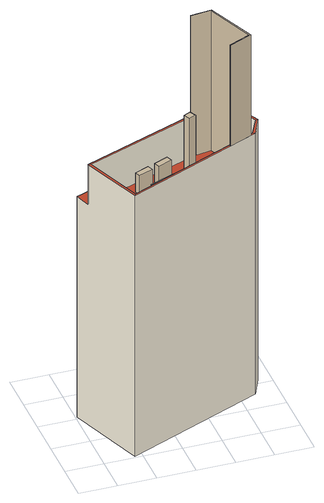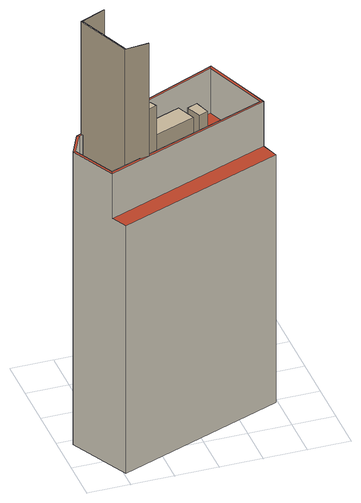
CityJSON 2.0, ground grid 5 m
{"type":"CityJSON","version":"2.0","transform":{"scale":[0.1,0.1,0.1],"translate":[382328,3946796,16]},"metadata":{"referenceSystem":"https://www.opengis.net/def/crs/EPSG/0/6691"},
"CityObjects":{
"building1":{"type":"Building","attributes":{"13+区市町村コード+大字・町コード+町・丁目コード":"13113020001","地区計画":"道玄坂一丁目地区","大字・町コード":"20","延べ面積換算係数":"1","町・丁目コード":"1","class":"3002","usage":"401","measuredHeight":36.8,"storeysAboveGround":9,"storeysBelowGround":1,"RiverFloodingRiskAttribute.description":"14","RiverFloodingRiskAttribute.rank":"1","RiverFloodingRiskAttribute.depth":0.256,"RiverFloodingRiskAttribute.adminType":"2","RiverFloodingRiskAttribute.scale":"2","BuildingDetailAttribute.buildingRoofEdgeArea":2.21,"BuildingDetailAttribute.fireproofStructureType":"1001","BuildingDetailAttribute.urbanPlanType":"21","BuildingDetailAttribute.areaClassificationType":"22","BuildingDetailAttribute.districtsAndZonesType":"10","BuildingDetailAttribute.landUseType":"212","BuildingDetailAttribute.detailedUsage":"1210","BuildingDetailAttribute.specifiedBuildingCoverageRate":80,"BuildingDetailAttribute.specifiedFloorAreaRate":900,"BuildingDetailAttribute.surveyYear":2021,"BuildingIDAttribute.prefecture":"13","BuildingIDAttribute.city":"13113"},"address":[{"country":"日本","locality":"東京都渋谷区道玄坂一丁目"}],"children":["building1-1","building1-2"],"geometry":[{"type":"Solid","lod":"2","boundaries":[[[[0,1,2,3,4]],[[5,6,7,8]],[[6,9,10,7]],[[11,12,13,14,15]],[[10,9,16,17]],[[18,19,20,21]],[[17,16,22,23]],[[22,5,8,23]],[[0,8,7,19,18,1]],[[10,17,3,2,21,20]],[[12,11,9,6]],[[10,20,19,7]],[[11,15,16,9]],[[18,21,2,1]],[[15,14,22,16]],[[17,23,4,3]],[[14,13,5,22]],[[8,0,4,23]],[[13,12,6,5]]]],"semantics":{"surfaces":[{"type":"GroundSurface"},{"type":"RoofSurface"},{"type":"WallSurface"}],"values":[[0,1,1,1,1,1,1,1,2,2,2,2,2,2,2,2,2,2,2]]}}]},
"building1-1":{"type":"BuildingInstallation","parents":["building1"],"geometry":[{"type":"MultiSurface","lod":"2","boundaries":[[[24,25,26,27]],[[28,29,30,31]],[[32,33,34,35]],[[36,37,38,39]],[[40,41,42,43]],[[29,44,45,30]],[[30,45,46,31]],[[45,44,47,46]],[[28,47,44,29]],[[48,33,32,49]],[[31,46,47,28]],[[33,48,50,34]],[[50,48,49,51]],[[39,52,53,36]],[[35,51,49,32]],[[34,50,51,35]],[[40,54,55,41]],[[53,56,37,36]],[[41,55,57,42]],[[58,56,53,52]],[[54,59,57,55]],[[43,59,54,40]],[[58,52,39,38]],[[42,57,59,43]],[[37,56,58,38]],[[60,25,24,61]],[[25,60,62,26]],[[62,60,61,63]],[[27,63,61,24]],[[26,62,63,27]]]}]},
"building1-2":{"type":"BuildingInstallation","parents":["building1"],"geometry":[{"type":"MultiSurface","lod":"2","boundaries":[[[64,65,66,67,68,69]],[[70,71,72,73]],[[74,75,76,77,78,79]],[[80,75,74,81]],[[82,83,80,81,84,85,86,87]],[[87,86,71,70]],[[82,87,70,73,68,67]],[[68,73,72,69]],[[71,86,85,64,69,72]],[[84,81,74,79]],[[80,83,76,75]],[[77,66,65,78]],[[76,83,82,67,66,77]],[[85,84,79,78,65,64]]]}]}
},
"vertices":[
[40,2,2],[2,104,2],[198,178,2],[233,107,2],[220,80,2],[42,6,381],[13,83,381],[9,84,381],[40,2,381],[206,156,381],[207,160,381],[206,156,323],[13,83,323],[42,6,323],[217,82,323],[230,107,323],[230,107,381],[233,107,381],[2,104,323],[9,84,323],[207,160,323],[198,178,323],[217,82,381],[220,80,381],
[140,91,323],[136,99,323],[145,103,323],[149,95,323],[75,26,323],[63,21,323],[57,39,323],[68,44,323],[74,83,323],[71,90,323],[90,98,323],[93,90,323],[78,53,323],[131,73,323],[140,51,323],[87,31,323],[102,93,323],[99,101,323],[118,109,323],[121,101,323],[63,21,350],[57,39,350],[68,44,350],[75,26,350],[71,90,351],[74,83,351],[90,98,351],[93,90,351],[87,31,356],[78,53,356],[102,93,351],[99,101,351],[131,73,356],[118,109,351],[140,51,356],[121,101,351],[136,99,414],[140,91,414],[145,103,414],[149,95,414],
[187,144,323],[213,81,323],[212,80,323],[186,143,323],[165,140,323],[171,143,323],[159,140,381],[159,141,381],[171,143,381],[165,140,381],[184,65,381],[183,66,381],[212,79,381],[212,80,381],[213,81,381],[214,78,381],[183,66,527],[184,65,527],[186,143,527],[212,79,527],[214,78,527],[187,144,527],[159,141,527],[159,140,527]
]}
